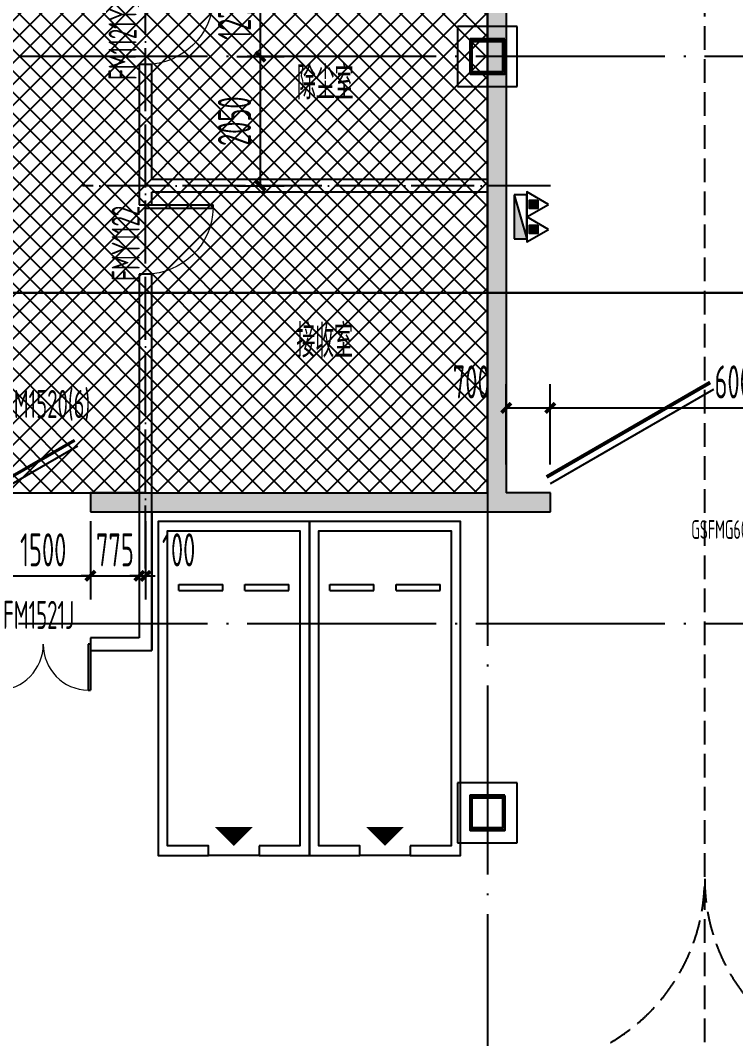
# Model space of a CAD drawing. Extents: x -473190 to 2138458, y -81875 to 2633646.
# Drawn here: x 54739 to 66094, y 88977 to 105136 of the extents above; entities that cross this region are included whole.
import ezdxf

# ---------------------------------------------------------------- set-up
doc = ezdxf.new("R2010")
doc.units = 0
doc.header["$LTSCALE"] = 1000
for name, pattern in [('__DASH', [0.35, 0.25, -0.1]), ('DASH', [0.35, 0.25, -0.1]), ('DOTE', [2.42, 2, -0.2, 0.02, -0.2])]:
    doc.linetypes.add(name, pattern=pattern)
for name, color, linetype in [('00-停车位', 67, 'Continuous'), ('A-COLUMN', 2, 'Continuous'), ('A-PUB_HATCH', 8, 'Continuous'), ('A-ROOM_NAME', 23, 'Continuous'), ('A-WALL', 2, 'Continuous'), ('DOOR_FIRE', 4, 'Continuous'), ('DOOR_FIRE_TEXT', 7, 'Continuous'), ('DOTE', 1, 'DOTE'), ('PUB_DIM', 3, 'Continuous'), ('RF-M', 4, 'Continuous'), ('RF-MBH', 11, 'Continuous'), ('RF-QT', 30, 'Continuous'), ('S-柱', 51, 'Continuous'), ('S-柱-填充', 8, 'Continuous'), ('W-EQUIP_消火栓', 7, 'Continuous'), ('W-EQUIP_灭火器', 7, 'Continuous'), ('索引线', 252, 'Continuous'), ('车行线', 4, 'Continuous'), ('雨棚投影', 147, 'Continuous')]:
    doc.layers.add(name, color=color, linetype=linetype)
doc.styles.add('8B2_02', font='tssdeng.shx', dxfattribs={"width": 0.6, "bigfont": 'TSSDCHN.shx'})
doc.styles.add('_TCH_DIM_T3', font='tssdeng.shx', dxfattribs={"width": 0.564706, "bigfont": '@@@tssdchn.shx'})
doc.styles.add('_TCH_WINDOW', font='tssdeng.shx', dxfattribs={"width": 0.8, "height": 3.5, "bigfont": 'tssdchn.shx'})
doc.dimstyles.new('_TCH_ARCH&&150', dxfattribs={"dimtxt": 525, "dimasz": 150, "dimexe": 375, "dimexo": 450, "dimgap": 150, "dimtad": 1, "dimdec": 0, "dimzin": 0, "dimdsep": 46, "dimtxsty": '_TCH_DIM_T3', "dimblk": 'ARCHTICK', "dimcen": 0.09, "dimclrt": 7, "dimazin": 2, "dimtfac": 1, "dimtdec": 0, "dimtix": 1, "dimtmove": 2, "dimatfit": 3, "dimfxl": 0, "dimtolj": 1, "dimtzin": 0, "dimarcsym": 0})

# ---------------------------------------------------------------- blocks, each defined once
blk = doc.blocks.new('车位2400x5300')
at = {"layer": '00-停车位', "color": 251}
for p, q in [((-875, -1000), (-175, -1000)), ((-875, -1100), (-875, -1000)), ((-875, -1100), (-175, -1100)), ((-175, -1100), (-175, -1000)), ((175, -1000), (875, -1000)), ((175, -1100), (175, -1000)), ((175, -1100), (875, -1100)), ((875, -1100), (875, -1000)), ((400, -5300), (-400, -5300))]:
    blk.add_line(p, q, dxfattribs=at)
blk.add_lwpolyline([(400, -5150), (400, -5300), (1200, -5300), (1200, 0), (-1200, 0), (-1200, -5300), (-400, -5300), (-400, -5150), (-1050, -5150), (-1050, -150), (1050, -150), (1050, -5150), (400, -5150)], dxfattribs=at)
blk.add_lwpolyline([(0, -5150, 0, 600, 0), (0, -4850, 600, 600, 0)], format="xyseb", dxfattribs=at)
blk = doc.blocks.new('A$C796A13F6')
at = {"layer": '车行线', "linetype": '__DASH', "ltscale": 1.5}
for points in [[(-35879, -156171), (-3771, -120511, 0.185339), (-3000, -118503), (-3000, -3000)], [(-6000, -70088, 0.414214), (-3000, -67088)], [(0, -70088, -0.414214), (-3000, -67088)]]:
    blk.add_lwpolyline(points, format="xyb", dxfattribs=at)
blk = doc.blocks.new('A$C7EFF042E')
at = {"layer": 'A-COLUMN', "color": 6}
for p, q in [((27725, -44775), (26775, -44775)), ((26775, -44775), (26775, -45725)), ((27725, -45725), (27725, -44775)), ((26775, -45725), (27725, -45725)), ((27725, -56775), (26775, -56775)), ((26775, -56775), (26775, -57725)), ((27725, -57725), (27725, -56775)), ((26775, -57725), (27725, -57725))]:
    blk.add_line(p, q, dxfattribs=at)
at = {"layer": 'S-柱', "color": 6, "lineweight": 35}
for points in [[(27525, -44975), (26975, -44975), (26975, -45525), (27525, -45525)], [(27525, -44975), (26975, -44975), (26975, -45525), (27525, -45525)], [(27525, -56975), (26975, -56975), (26975, -57525), (27525, -57525)], [(27525, -56975), (26975, -56975), (26975, -57525), (27525, -57525)]]:
    blk.add_lwpolyline(points, close=True, dxfattribs=at)
at = {"layer": 'S-柱-填充', "color": 6, "lineweight": 35}
for points in [[(27495, -45495), (27005, -45495), (27005, -45005), (27495, -45005)], [(27495, -57495), (27005, -57495), (27005, -57005), (27495, -57005)]]:
    blk.add_lwpolyline(points, close=True, dxfattribs=at)
blk = doc.blocks.new('A$C4F5A101F')
at = {"layer": 'DOTE', "color": 16, "linetype": 'DOTE', "ltscale": 1.5}
for p, q in [((-140489.7, 16373.7), (-140489.7, -213765.2)), ((-39660.8, -53507.4), (-180399, -53507.4)), ((-39660.8, -62507.4), (-168489.7, -62507.4))]:
    blk.add_line(p, q, dxfattribs=at)
blk = doc.blocks.new('_ArchTick')
at = {"color": 0, "linetype": 'ByBlock', "const_width": 0.4}
blk.add_lwpolyline([(-0.5, -0.5), (0.5, 0.5)], dxfattribs=at)
blk = doc.blocks.new('*D5580')
at = {"layer": 'Defpoints', "color": 0, "transparency": 16777216}
for p in [(112750, -35275), (113573, -35275), (112750, -36550)]:
    blk.add_point(p, dxfattribs=at)
at = {"layer": 'PUB_DIM', "color": 0, "lineweight": -2, "transparency": 16777216}
for p, q in [((113200, -35275), (113948, -35275)), ((113573, -36550), (113573, -35275)), ((113200, -36550), (113948, -36550))]:
    blk.add_line(p, q, dxfattribs=at)
at = {"layer": 'PUB_DIM', "color": 0, "lineweight": -2, "transparency": 16777216, "xscale": 150, "yscale": 150, "zscale": 150}
for p, rotation in [((113573, -35275), 90), ((113573, -36550), 270)]:
    blk.add_blockref('_ArchTick', p, dxfattribs=dict(at, rotation=rotation))
at = {"layer": 'PUB_DIM', "color": 7, "transparency": 16777216, "insert": (113160, -35912), "char_height": 525, "attachment_point": 5, "rotation": 90, "style": '_TCH_DIM_T3'}
blk.add_mtext('\\A1;1275', dxfattribs=at)
blk = doc.blocks.new('*D5581')
at = {"layer": 'Defpoints', "color": 0, "transparency": 16777216}
for p in [(112750, -36550), (113573, -36550), (112750, -38600)]:
    blk.add_point(p, dxfattribs=at)
at = {"layer": 'PUB_DIM', "color": 0, "lineweight": -2, "transparency": 16777216}
for p, q in [((113200, -36550), (113948, -36550)), ((113573, -38600), (113573, -36550)), ((113200, -38600), (113948, -38600))]:
    blk.add_line(p, q, dxfattribs=at)
at = {"layer": 'PUB_DIM', "color": 0, "lineweight": -2, "transparency": 16777216, "xscale": 150, "yscale": 150, "zscale": 150}
for p, rotation in [((113573, -36550), 90), ((113573, -38600), 270)]:
    blk.add_blockref('_ArchTick', p, dxfattribs=dict(at, rotation=rotation))
at = {"layer": 'PUB_DIM', "color": 7, "transparency": 16777216, "insert": (113160, -37575), "char_height": 525, "attachment_point": 5, "rotation": 90, "style": '_TCH_DIM_T3'}
blk.add_mtext('\\A1;2050', dxfattribs=at)
blk = doc.blocks.new('$TwtSys$00000434')
for p, q in [((-0.5, 0.5), (-0.5, -0.5)), ((-0.5, -0.5), (0.5, 0.5)), ((0.5, 0.5), (-0.5, 0.5)), ((0.5, -0.5), (0.5, 0.5)), ((-0.5, -0.5), (0.5, -0.5))]:
    blk.add_line(p, q)
blk.add_solid([(0.5, -0.5), (0.5, 0.5), (-0.5, -0.5)])
blk = doc.blocks.new('$TwtSys$00000546')
h = blk.add_hatch()
h.set_pattern_fill('ANSI31', color=256, scale=200, style=0)
h.set_pattern_definition([(45, (-38543.802, -6670.83), (-17.67767, 17.67767), [])])
h.paths.add_polyline_path([(-65, 174), (65, 174), (65, 44), (-65, 44)])
for points in [[(0, 344), (-198, 0), (198, 0)], [(-65, 174), (65, 174), (65, 44), (-65, 44)]]:
    blk.add_lwpolyline(points, close=True)
blk = doc.blocks.new('$DorLib2D$00000002')
for p, q in [((-0.5, 0), (-0.5, 0.4875)), ((-0.475, 0.4875), (-0.5, 0.4875)), ((-0.475, 0), (-0.475, 0.4875)), ((0.475, 0), (0.475, 0.4875)), ((0.475, 0.4875), (0.5, 0.4875)), ((0.5, 0), (0.5, 0.4875)), ((-0.5, 0), (-0.475, 0)), ((0.5, 0), (0.475, 0))]:
    blk.add_line(p, q)
at = {"lineweight": 13}
for centre, start, end in [((-0.4875, 0), 0, 88.53072), ((0.4875, 0), 91.46928, 180)]:
    blk.add_arc(centre, 0.4875, start, end, dxfattribs=at)
blk = doc.blocks.new('$DorLib2D$00000211')
at = {"color": 0}
for p, q in [((-0.5, 0.05), (-0.067, 0.3)), ((0.5, 0.05), (0.067, 0.3))]:
    blk.add_line(p, q, dxfattribs=at)
at = {"color": 0, "const_width": 0.01}
for points in [[(-0.51, 0.0673), (-0.077, 0.3173)], [(0.51, 0.0673), (0.077, 0.3173)]]:
    blk.add_lwpolyline(points, dxfattribs=at)
blk = doc.blocks.new('$DorLib2D$00000193')
at = {"color": 0}
blk.add_line((-0.5, 0.1), (0.366, 0.6), dxfattribs=at)
at = {"color": 0, "const_width": 0.0333}
blk.add_lwpolyline([(-0.533, 0.158), (0.333, 0.658)], dxfattribs=at)
blk = doc.blocks.new('rfk')
at = {"layer": 'A-PUB_HATCH'}
for points in [[(473948.2, -695485.2), (473748.2, -695485.2), (473748.2, -720685.2), (473881.5, -720785.2), (474048.2, -720685.2), (474048.2, -695635.2)], [(468323.2, -720685.2), (467448.2, -720685.2), (467448.2, -720985.2), (468323.2, -720985.2)], [(468323.2, -720685.2), (468323.2, -720985.2), (473848.2, -720985.2), (473881.5, -720785.2), (473748.2, -720685.2)], [(473848.2, -720985.2), (474748.2, -720985.2), (474748.2, -720685.2), (474048.2, -720685.2), (473881.5, -720785.2)]]:
    blk.add_hatch(color=256, dxfattribs=at).paths.add_polyline_path(points)
at = {"layer": 'A-WALL'}
for p, q in [((468223.2, -720985.2), (468223.2, -722985.2)), ((468423.2, -720985.2), (468423.2, -723185.2)), ((468223.2, -722985.2), (467448.2, -722985.2)), ((467448.2, -722985.2), (467448.2, -723185.2)), ((467448.2, -723185.2), (468423.2, -723185.2))]:
    blk.add_line(p, q, dxfattribs=at)
at = {"layer": 'RF-QT'}
for p, q in [((473748.2, -695485.2), (473748.2, -720685.2)), ((474048.2, -695635.2), (474048.2, -720685.2)), ((468323.2, -720685.2), (467448.2, -720685.2)), ((467448.2, -720685.2), (467448.2, -720985.2)), ((468323.2, -720685.2), (473748.2, -720685.2)), ((474748.2, -720685.2), (474048.2, -720685.2)), ((474748.2, -720985.2), (474748.2, -720685.2)), ((467448.2, -720985.2), (468323.2, -720985.2)), ((468323.2, -720985.2), (473848.2, -720985.2)), ((473848.2, -720985.2), (474748.2, -720985.2))]:
    blk.add_line(p, q, dxfattribs=at)
at = {"layer": 'DOOR_FIRE'}
ref = blk.add_blockref('$DorLib2D$00000002', (466698.2, -723085.2), dxfattribs=dict(at, xscale=-1500, yscale=-1500, zscale=200))
ref.add_attrib('A', 'FM1521J', (466058.5, -722842.8), dxfattribs={"layer": 'DOOR_FIRE_TEXT', "height": 446.25, "style": '_TCH_WINDOW', "width": 0.564706})
at = {"layer": 'RF-M', "linetype": '__DASH'}
ref = blk.add_blockref('$DorLib2D$00000193', (466698.2, -720835.2), dxfattribs=dict(at, xscale=1500, yscale=1500, zscale=300))
ref.add_attrib('A', 'GHFM1520(6)', (465646.6, -719495.7), dxfattribs={"layer": 'RF-MBH', "linetype": '__DASH', "height": 446.25, "style": '_TCH_WINDOW', "width": 0.564706})
at = {"layer": 'RF-M'}
ref = blk.add_blockref('$DorLib2D$00000211', (477748.2, -720835.2), dxfattribs=dict(at, xscale=-6000, yscale=6000, zscale=300))
ref.add_attrib('A', 'GSFMG6030(5)', (476985.7, -721413.9), dxfattribs={"layer": 'RF-MBH', "height": 297.5, "style": '_TCH_WINDOW', "width": 0.564706})
blk = doc.blocks.new('zzzzzzzzzzzzzzzz')
at = {"layer": 'A-COLUMN'}
for p, q in [((44716, -225035), (43766, -225035)), ((43766, -225035), (43766, -225985)), ((44716, -225985), (44716, -225035)), ((43766, -225985), (44716, -225985))]:
    blk.add_line(p, q, dxfattribs=at)
blk = doc.blocks.new('ADFASDF')
h = blk.add_hatch()
h.set_pattern_fill('ANSI37', color=8, scale=150)
h.set_pattern_definition([(45, (0, 0), (-168.3798, 168.3798), []), (135, (0, 0), (-168.3798, -168.3798), [])])
h.paths.add_polyline_path([(521397, 239186), (521397, 224886), (539697, 224886), (539697, 169261), (524947, 169261), (524947, 171211), (527822, 171211), (527922, 176611), (501318, 176611), (501125, 109884), (530547, 109887), (530547, 107449), (538188, 100503), (536147, 98236), (540086, 94690), (517812, 69953), (517812, 59790), (482108, 20136), (405247, 20136), (405247, 26086), (391997, 40436), (391997, 64736), (399997, 64738), (399997, 239186), (409022, 239186)])
blk.add_lwpolyline([(521397, 239186), (521397, 224886), (539697, 224886), (539697, 169261), (524947, 169261), (524947, 171211), (527822, 171211), (527922, 176611), (501318, 176611), (501125, 109884)])
blk = doc.blocks.new('*D2815')
at = {"layer": 'Defpoints', "color": 0, "transparency": 16777216}
for p in [(63152, 98986), (62452, 97636), (63152, 97636)]:
    blk.add_point(p, dxfattribs=at)
at = {"layer": 'PUB_DIM', "color": 0, "lineweight": -2, "transparency": 16777216}
for p, q in [((62452, 98086), (62452, 99361)), ((63152, 98086), (63152, 99361)), ((62452, 98986), (63152, 98986))]:
    blk.add_line(p, q, dxfattribs=at)
at = {"layer": 'PUB_DIM', "color": 0, "lineweight": -2, "transparency": 16777216, "xscale": 150, "yscale": 150, "zscale": 150, "rotation": 180}
blk.add_blockref('_ArchTick', (62452, 98986), dxfattribs=at)
at = {"layer": 'PUB_DIM', "color": 0, "lineweight": -2, "transparency": 16777216, "xscale": 150, "yscale": 150, "zscale": 150}
blk.add_blockref('_ArchTick', (63152, 98986), dxfattribs=at)
at = {"layer": 'PUB_DIM', "color": 7, "transparency": 16777216, "insert": (61897, 99398), "char_height": 525, "attachment_point": 5, "style": '_TCH_DIM_T3'}
blk.add_mtext('\\A1;700', dxfattribs=at)
blk = doc.blocks.new('*D2816')
at = {"layer": 'Defpoints', "color": 0, "transparency": 16777216}
for p in [(69152, 98986), (63152, 97636), (69152, 97636)]:
    blk.add_point(p, dxfattribs=at)
at = {"layer": 'PUB_DIM', "color": 0, "lineweight": -2, "transparency": 16777216}
for p, q in [((63152, 98086), (63152, 99361)), ((69152, 98086), (69152, 99361)), ((63152, 98986), (69152, 98986))]:
    blk.add_line(p, q, dxfattribs=at)
at = {"layer": 'PUB_DIM', "color": 0, "lineweight": -2, "transparency": 16777216, "xscale": 150, "yscale": 150, "zscale": 150, "rotation": 180}
blk.add_blockref('_ArchTick', (63152, 98986), dxfattribs=at)
at = {"layer": 'PUB_DIM', "color": 0, "lineweight": -2, "transparency": 16777216, "xscale": 150, "yscale": 150, "zscale": 150}
blk.add_blockref('_ArchTick', (69152, 98986), dxfattribs=at)
at = {"layer": 'PUB_DIM', "color": 7, "transparency": 16777216, "insert": (66152, 99398), "char_height": 525, "attachment_point": 5, "style": '_TCH_DIM_T3'}
blk.add_mtext('\\A1;6000', dxfattribs=at)
blk = doc.blocks.new('*D2909')
at = {"layer": 'Defpoints', "color": 0, "transparency": 16777216}
for p in [(54352, 97636), (55852, 97636), (55852, 96321)]:
    blk.add_point(p, dxfattribs=at)
at = {"layer": 'PUB_DIM', "color": 0, "lineweight": -2, "transparency": 16777216}
for p, q in [((54352, 97186), (54352, 95946)), ((55852, 97186), (55852, 95946)), ((54352, 96321), (55852, 96321))]:
    blk.add_line(p, q, dxfattribs=at)
at = {"layer": 'PUB_DIM', "color": 0, "lineweight": -2, "transparency": 16777216, "xscale": 150, "yscale": 150, "zscale": 150, "rotation": 180}
blk.add_blockref('_ArchTick', (54352, 96321), dxfattribs=at)
at = {"layer": 'PUB_DIM', "color": 0, "lineweight": -2, "transparency": 16777216, "xscale": 150, "yscale": 150, "zscale": 150}
blk.add_blockref('_ArchTick', (55852, 96321), dxfattribs=at)
at = {"layer": 'PUB_DIM', "color": 7, "transparency": 16777216, "insert": (55102, 96733), "char_height": 525, "attachment_point": 5, "style": '_TCH_DIM_T3'}
blk.add_mtext('\\A1;1500', dxfattribs=at)
blk = doc.blocks.new('*D2910')
at = {"layer": 'Defpoints', "color": 0, "transparency": 16777216}
for p in [(55852, 97636), (56627, 97636), (56627, 96321)]:
    blk.add_point(p, dxfattribs=at)
at = {"layer": 'PUB_DIM', "color": 0, "lineweight": -2, "transparency": 16777216}
for p, q in [((55852, 97186), (55852, 95946)), ((56627, 97186), (56627, 95946)), ((55852, 96321), (55702, 96321)), ((55852, 96321), (56627, 96321)), ((56627, 96321), (56777, 96321))]:
    blk.add_line(p, q, dxfattribs=at)
at = {"layer": 'PUB_DIM', "color": 0, "lineweight": -2, "transparency": 16777216, "xscale": 150, "yscale": 150, "zscale": 150}
blk.add_blockref('_ArchTick', (55852, 96321), dxfattribs=at)
at = {"layer": 'PUB_DIM', "color": 0, "lineweight": -2, "transparency": 16777216, "xscale": 150, "yscale": 150, "zscale": 150, "rotation": 180}
blk.add_blockref('_ArchTick', (56627, 96321), dxfattribs=at)
at = {"layer": 'PUB_DIM', "color": 7, "transparency": 16777216, "insert": (56240, 96733), "char_height": 525, "attachment_point": 5, "style": '_TCH_DIM_T3'}
blk.add_mtext('\\A1;775', dxfattribs=at)
blk = doc.blocks.new('*D2911')
at = {"layer": 'Defpoints', "color": 0, "transparency": 16777216}
for p in [(56627, 97636), (56727, 97636), (56727, 96321)]:
    blk.add_point(p, dxfattribs=at)
at = {"layer": 'PUB_DIM', "color": 0, "lineweight": -2, "transparency": 16777216}
for p, q in [((56627, 97186), (56627, 95946)), ((56727, 97186), (56727, 95946)), ((56627, 96321), (56477, 96321)), ((56627, 96321), (56727, 96321)), ((56727, 96321), (56877, 96321))]:
    blk.add_line(p, q, dxfattribs=at)
at = {"layer": 'PUB_DIM', "color": 0, "lineweight": -2, "transparency": 16777216, "xscale": 150, "yscale": 150, "zscale": 150}
blk.add_blockref('_ArchTick', (56627, 96321), dxfattribs=at)
at = {"layer": 'PUB_DIM', "color": 0, "lineweight": -2, "transparency": 16777216, "xscale": 150, "yscale": 150, "zscale": 150, "rotation": 180}
blk.add_blockref('_ArchTick', (56727, 96321), dxfattribs=at)
at = {"layer": 'PUB_DIM', "color": 7, "transparency": 16777216, "insert": (57252, 96733), "char_height": 525, "attachment_point": 5, "style": '_TCH_DIM_T3'}
blk.add_mtext('\\A1;100', dxfattribs=at)
blk = doc.blocks.new('$DorLib2D$00000001')
for p, q in [((0.45, 0.975), (0.5, 0.975)), ((0.45, 0), (0.45, 0.975)), ((0.5, 0), (0.5, 0.975)), ((0.5, 0), (0.45, 0))]:
    blk.add_line(p, q)
at = {"lineweight": 13}
blk.add_arc((0.475, 0), 0.975, 91.4693, 180, dxfattribs=at)
blk = doc.blocks.new('A$C2B5B1B2C')
at = {"layer": 'DOTE', "linetype": 'DOTE', "ltscale": 0.5}
for p, q in [((111750, -44675), (111750, -26875)), ((118175, -38600), (110750, -38600))]:
    blk.add_line(p, q, dxfattribs=at)
at = {"layer": 'PUB_DIM'}
for p1, p2, picture, middle in [((112750, -36550), (112750, -35275), '*D5580', (113160.2, -35912.5)), ((112750, -38600), (112750, -36550), '*D5581', (113160.2, -37575))]:
    dim = blk.add_aligned_dim(p1=p1, p2=p2, distance=-822.7, dimstyle='_TCH_ARCH&&150', dxfattribs=at)
    dim.commit()
    dim.dimension.update_dxf_attribs({"geometry": picture, "text_midpoint": middle})

msp = doc.modelspace()

# ---------------------------------------------------------------- linework, layer by layer
for points in [[(181620.5, 190393), (21063.1, 190393), (21063.1, 100810.6), (181620.5, 100810.6)], [(177279.4, 100810.6), (21063.1, 100810.6), (19902.3, 22362.3), (177279.4, 22514.1)]]:
    msp.add_lwpolyline(points, close=True)
at = {"layer": 'A-WALL'}
for p, q in [((56827.3, 104435.6), (56627.3, 104435.6)), ((56627.3, 104435.6), (56627.3, 102510.6)), ((56827.3, 102610.6), (56827.3, 104435.6)), ((62152.3, 102610.6), (56827.3, 102610.6)), ((62152.3, 102410.6), (62152.3, 102610.6)), ((56627.3, 102510.6), (56627.3, 102210.6)), ((56827.3, 102210.6), (56827.3, 102410.6)), ((62152.3, 102410.6), (56827.3, 102410.6)), ((56627.3, 102210.6), (56827.3, 102210.6)), ((56827.3, 101110.6), (56627.3, 101110.6)), ((56627.3, 101110.6), (56627.3, 95335.6)), ((56827.3, 95135.6), (56827.3, 101110.6)), ((56627.3, 95335.6), (55852.3, 95335.6)), ((55852.3, 95335.6), (55852.3, 95135.6)), ((55852.3, 95135.6), (56827.3, 95135.6))]:
    msp.add_line(p, q, dxfattribs=at)

# ---------------------------------------------------------------- block references
for name, p in [('ADFASDF', (-477545, -71625.7)), ('A$C796A13F6', (68602.3, 158598.1)), ('A$C2B5B1B2C', (-55022.7, 141110.6)), ('A$C7EFF042E', (34902.3, 149810.6))]:
    msp.add_blockref(name, p)
at = {"layer": '00-停车位'}
for p in [(58127.3, 97185.6), (60527.3, 97185.6)]:
    msp.add_blockref('车位2400x5300', p, dxfattribs=at)
at = {"layer": 'DOOR_FIRE'}
ref = msp.add_blockref('$DorLib2D$00000001', (56727.3, 104985.6), dxfattribs=dict(at, xscale=-1100, yscale=1100, zscale=200, rotation=270))
ref.add_attrib('A', 'FM1121Y', (56585.3, 104189.1), dxfattribs={"layer": 'DOOR_FIRE_TEXT', "height": 446.25, "rotation": 90, "style": '_TCH_WINDOW', "width": 0.564706})
ref = msp.add_blockref('$DorLib2D$00000001', (56727.3, 101660.6), dxfattribs=dict(at, xscale=-1100, yscale=1100, zscale=200, rotation=270))
ref.add_attrib('A', 'FMY1122', (56635, 101001.5), dxfattribs={"layer": 'DOOR_FIRE_TEXT', "height": 446.25, "rotation": 90, "style": '_TCH_WINDOW', "width": 0.564706})
ref = msp.add_blockref('$DorLib2D$00000002', (55102.3, 95235.6), dxfattribs=dict(at, xscale=-1500, yscale=-1500, zscale=200))
ref.add_attrib('A', 'FM1521J', (54462.6, 95478), dxfattribs={"layer": 'DOOR_FIRE_TEXT', "height": 446.25, "style": '_TCH_WINDOW', "width": 0.564706})
at = {"layer": 'W-EQUIP_消火栓', "xscale": 700, "yscale": 200, "zscale": 700, "rotation": 270}
msp.add_blockref('$TwtSys$00000434', (62677.3, 102016.6), dxfattribs=at)
at = {"layer": 'W-EQUIP_灭火器', "rotation": 270}
for p in [(62777.3, 102215), (62777.3, 101818.2)]:
    msp.add_blockref('$TwtSys$00000546', p, dxfattribs=at)
at = {"layer": '索引线', "color": 0}
msp.add_blockref('zzzzzzzzzzzzzzzz', (17910.9, 330071), dxfattribs=at)
at = {"layer": '索引线'}
msp.add_blockref('rfk', (-411595.9, 818320.8), dxfattribs=at)
at = {"layer": '雨棚投影', "linetype": 'DASH', "lineweight": -3, "ltscale": 2}
msp.add_blockref('A$C4F5A101F', (202642, 158068), dxfattribs=at)

# ---------------------------------------------------------------- texts
at = {"layer": 'A-ROOM_NAME', "style": '8B2_02', "width": 0.6}
for s, p in [('除尘室', (59130.5, 103882.8)), ('接收室', (59120.5, 99783.6))]:
    msp.add_text(s, height=525, dxfattribs=at).set_placement(p)

# ---------------------------------------------------------------- dimensions: what is measured, and where the dimension line sits
at = {"layer": 'PUB_DIM'}
for base, p1, p2, angle, picture, middle in [((63152.3, 98985.6), (62452.3, 97635.6), (63152.3, 97635.6), 0, '*D2815', (61897.3, 99398.1)), ((56727.3, 96320.5), (56627.3, 97635.6), (56727.3, 97635.6), 360, '*D2911', (57252.3, 96733))]:
    dim = msp.add_linear_dim(base=base, p1=p1, p2=p2, angle=angle, dimstyle='_TCH_ARCH&&150', dxfattribs=at)
    dim.commit()
    dim.dimension.update_dxf_attribs({"geometry": picture, "text_midpoint": middle, "dimtype": 129})
for p1, p2, distance, picture, middle in [((63152.3, 97635.6), (69152.3, 97635.6), 1350, '*D2816', (66152.3, 99398.1)), ((54352.3, 97635.6), (55852.3, 97635.6), -1315, '*D2909', (55102.3, 96733)), ((55852.3, 97635.6), (56627.3, 97635.6), -1315, '*D2910', (56239.8, 96733))]:
    dim = msp.add_aligned_dim(p1=p1, p2=p2, distance=distance, dimstyle='_TCH_ARCH&&150', dxfattribs=at)
    dim.commit()
    dim.dimension.update_dxf_attribs({"geometry": picture, "text_midpoint": middle})

doc.saveas('drawing.dxf')
